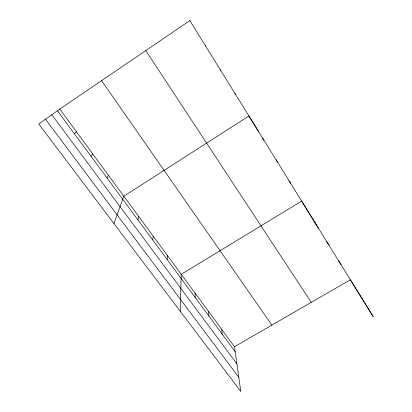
<?xml version="1.0" encoding="UTF-8"?>
<svg xmlns="http://www.w3.org/2000/svg" width="412" height="412" viewBox="0 0 412 412"><rect width="100%" height="100%" fill="white"/><g stroke="black" fill="none" stroke-linecap="round" stroke-linejoin="round"><path stroke-width="0.62" d="M180.229 311.261L181.239 274.294L301.641 201.123L318.687 228.598M167.112 259.431L167.452 255.543M152.718 239.913L153.295 236.292M137.927 219.859L138.762 216.521M113.939 223.525L123.827 196.215L248.915 115.978L258.633 131.624M107.099 178.061L108.48 175.342M91.026 156.261L92.7 153.882M74.484 133.833L76.472 131.814M59.776 109.103L38.728 123.981L240.778 391.4L234.485 346.708L59.776 109.103L189.844 20.6L190.123 20.991M234.485 346.708L350.36 279.794L373.272 316.74L189.844 20.6M45.474 119.212L238.795 377.31M51.814 114.732L236.9 363.863M57.453 110.746L235.19 351.745M101.589 80.654L271.884 325.109M145.797 50.573L311.271 302.367M205.269 45.505L205.583 46.005M220.24 69.68L220.827 70.617M234.783 93.163L235.618 94.508M262.65 138.159L263.948 140.25M276.004 159.727L277.518 162.163M288.997 180.708L290.707 183.464M314.32 221.594L316.401 224.952M326.654 241.52L328.91 245.155M338.664 260.909L341.084 264.808M221.682 329.301L222.202 334.132M208.554 311.441L208.874 316.056M195.077 293.112L195.185 297.495"/></g></svg>
